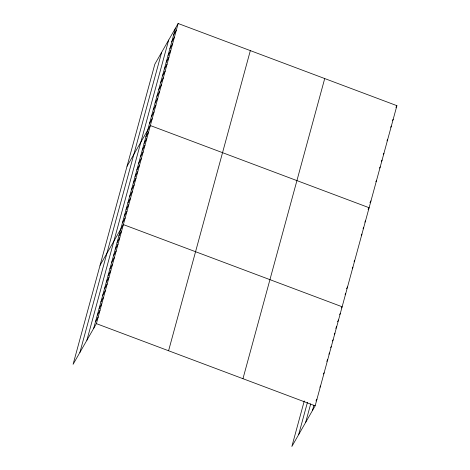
<?xml version="1.0" encoding="UTF-8"?>
<svg xmlns="http://www.w3.org/2000/svg" width="470" height="470" viewBox="0 0 470 470"><rect width="100%" height="100%" fill="white"/><g stroke="black" fill="none" stroke-linecap="round" stroke-linejoin="round"><path stroke-width="0.7" d="M79.894 352.447L161.651 52.305M86.903 340.21L168.66 40.068M93.706 328.33L175.463 28.188M178.148 23.5L154.847 64.184L73.091 364.326L96.391 323.642L178.148 23.5L396.909 105.674L315.153 405.816L291.852 446.5L304.266 400.939M168.583 350.761L250.34 50.619M242.961 378.697L324.717 78.555M298.656 434.621L307.468 402.267M305.664 422.383L310.699 403.895M312.468 410.504L313.907 405.222M173.606 34.992L176.291 30.303M171.756 41.795L174.441 37.106M169.899 48.598L172.584 43.91M168.049 55.401L170.733 50.713M166.192 62.205L168.883 57.516M164.341 69.008L167.026 64.32M162.491 75.811L165.176 71.123M160.634 82.614L163.319 77.926M158.784 89.417L161.468 84.729M156.927 96.221L159.612 91.533M155.076 103.024L157.761 98.336M153.22 109.827L155.911 105.139M151.369 116.631L154.054 111.942M149.519 123.434L152.204 118.746M127.047 166.233L150.347 125.549L369.115 207.722L368.104 209.479M145.864 136.84L148.549 132.152M144.067 143.444L146.752 138.756M142.269 150.048L144.954 145.359M140.471 156.651L143.156 151.963M138.668 163.255L141.358 158.566M136.87 169.858L139.555 165.17M135.072 176.462L137.757 171.773M133.274 183.065L135.959 178.371M131.477 189.668L134.162 184.974M129.679 196.272L132.364 191.578M127.875 202.876L130.566 198.181M126.078 209.473L128.762 204.785M124.28 216.077L126.965 211.388M122.482 222.68L125.167 217.992M100.069 265.28L123.369 224.595L342.137 306.769L341.461 307.938M118.887 235.887L121.571 231.199M117.089 242.491L119.774 237.802M115.285 249.094L117.976 244.406M113.487 255.698L116.172 251.009M111.69 262.301L114.375 257.613M109.892 268.905L112.577 264.216M108.094 275.508L110.779 270.82M106.296 282.112L108.981 277.423M104.493 288.715L107.184 284.027M102.695 295.319L105.38 290.625M100.897 301.922L103.582 297.228M99.1 308.526L101.784 303.832M97.302 315.129L99.987 310.435M95.504 321.727L98.189 317.038M395.904 107.43L396.909 105.674M392.532 120.449L393.202 119.28M390.682 127.252L391.351 126.083M386.974 140.859L387.644 139.69M383.267 154.466L383.937 153.296M381.417 161.269L382.087 160.1M379.56 168.072L380.23 166.903M375.853 181.679L376.529 180.509M369.961 202.676L370.965 200.919M364.843 222.099L365.519 220.929M363.046 228.702L363.715 227.533M361.248 235.305L361.918 234.131M354.051 261.72L354.727 260.545M352.253 268.323L352.929 267.148M346.525 288.715L347.53 286.959M345.062 294.731L345.732 293.562M339.663 314.542L340.333 313.373M337.531 321.733L338.535 319.976M335.733 328.336L336.737 326.579M334.27 334.352L334.94 333.183M332.472 340.956L333.142 339.787M330.669 347.559L331.344 346.384M328.871 354.163L329.546 352.988M326.738 361.354L327.743 359.591M323.478 373.973L324.147 372.798M319.876 387.18L320.552 386.005M315.946 400.969L316.95 399.212M96.391 323.642L315.153 405.816"/></g></svg>
